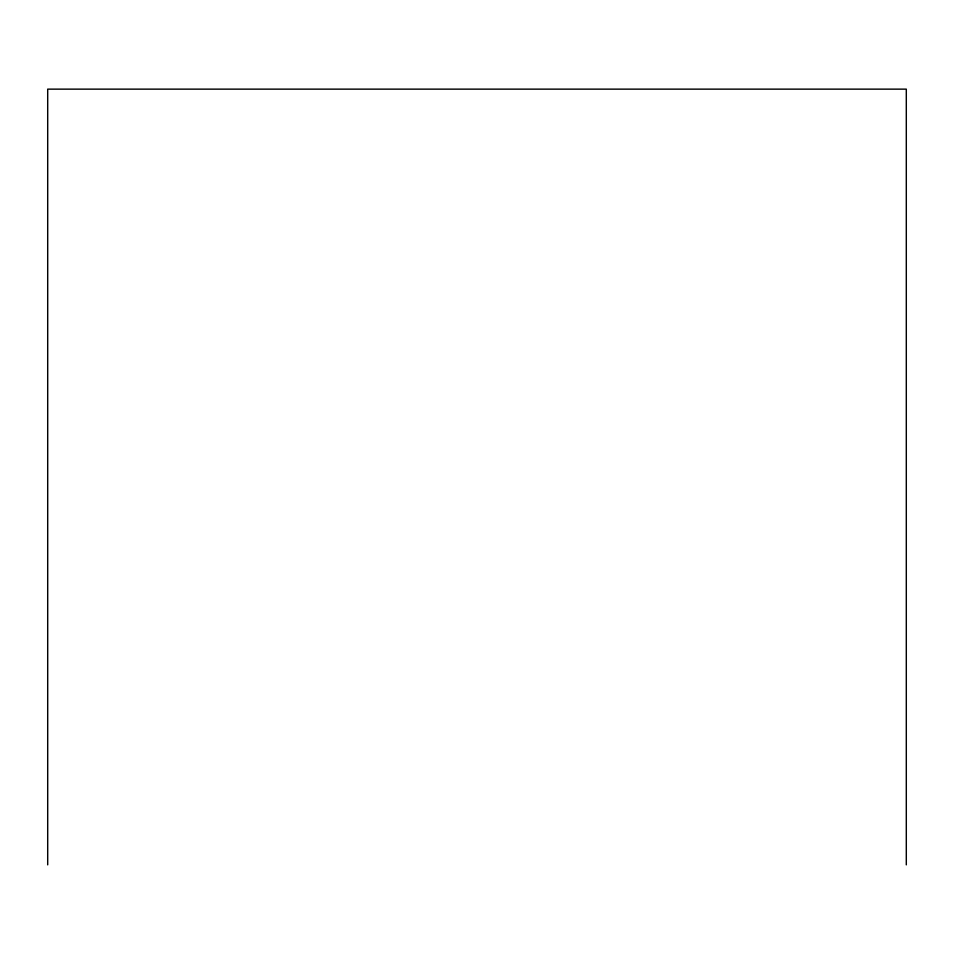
<?xml version="1.0" encoding="UTF-8"?>
<svg xmlns="http://www.w3.org/2000/svg" width="954" height="954" viewBox="0 0 954 954"><rect width="100%" height="100%" fill="white"/><g stroke="black" fill="none" stroke-linecap="round" stroke-linejoin="round"><path stroke-width="1.43" d="M906.3 864.861L906.3 89.139L47.7 89.139L47.7 864.861"/></g></svg>
